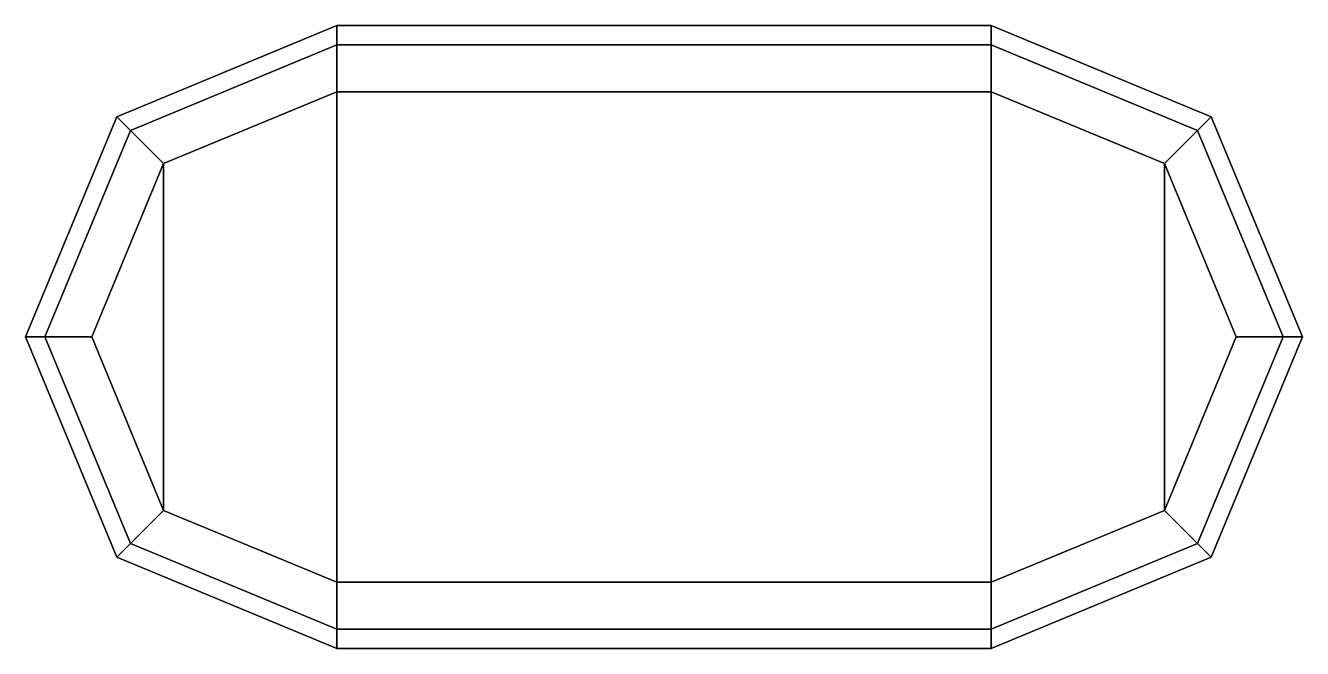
# Model space of a CAD drawing. Extents: x -1.64 to 1.64, y -6.5 to 0.69.
# Drawn here: x -1.64 to 1.64, y -6.5 to -4.9 of the extents above.
import ezdxf

# ---------------------------------------------------------------- set-up
doc = ezdxf.new("R2010")
doc.units = 0
doc.layers.add('BOAT', color=6, linetype='CONTINUOUS')

msp = doc.modelspace()

# ---------------------------------------------------------------- linework, layer by layer
at = {"layer": 'BOAT'}
for points in [[(-0.84, -4.9498, 4.1202), (-0.84, -4.9, 4), (-1.4057, -5.1343, 4), (-1.3705, -5.1695, 4.1202)], [(-0.84, -4.9, 4), (-0.84, -4.9498, 3.8798), (-1.3705, -5.1695, 3.8798), (-1.4057, -5.1343, 4)], [(-0.84, -4.9, 4), (-0.84, -4.9498, 4.1202), (0.84, -4.9498, 4.1202), (0.84, -4.9, 4)], [(-0.84, -4.9498, 3.8798), (-0.84, -4.9, 4), (0.84, -4.9, 4), (0.84, -4.9498, 3.8798)], [(1.3705, -5.1695, 4.1202), (1.4057, -5.1343, 4), (0.84, -4.9, 4), (0.84, -4.9498, 4.1202)], [(1.4057, -5.1343, 4), (1.3705, -5.1695, 3.8798), (0.84, -4.9498, 3.8798), (0.84, -4.9, 4)], [(-0.84, -4.9498, 3.8798), (-0.84, -5.07, 3.83), (-1.2855, -5.2545, 3.83), (-1.3705, -5.1695, 3.8798)], [(-0.84, -5.07, 4.17), (-0.84, -4.9498, 4.1202), (-1.3705, -5.1695, 4.1202), (-1.2855, -5.2545, 4.17)], [(-0.84, -5.07, 3.83), (-0.84, -4.9498, 3.8798), (0.84, -4.9498, 3.8798), (0.84, -5.07, 3.83)], [(-0.84, -4.9498, 4.1202), (-0.84, -5.07, 4.17), (0.84, -5.07, 4.17), (0.84, -4.9498, 4.1202)], [(1.3705, -5.1695, 3.8798), (1.2855, -5.2545, 3.83), (0.84, -5.07, 3.83), (0.84, -4.9498, 3.8798)], [(1.2855, -5.2545, 4.17), (1.3705, -5.1695, 4.1202), (0.84, -4.9498, 4.1202), (0.84, -5.07, 4.17)], [(-1.2855, -5.2545, 4.17), (-1.2855, -6.1455, 4.17), (-0.84, -6.33, 4.17), (-0.84, -5.07, 4.17)], [(-0.84, -5.07, 4.17), (-0.84, -6.33, 4.17), (0.84, -6.33, 4.17), (0.84, -5.07, 4.17)], [(0.84, -5.07, 4.17), (0.84, -6.33, 4.17), (1.2855, -6.1455, 4.17), (1.2855, -5.2545, 4.17)], [(-1.3705, -5.1695, 4.1202), (-1.4057, -5.1343, 4), (-1.64, -5.7, 4), (-1.5902, -5.7, 4.1202)], [(-1.4057, -5.1343, 4), (-1.3705, -5.1695, 3.8798), (-1.5902, -5.7, 3.8798), (-1.64, -5.7, 4)], [(1.5902, -5.7, 4.1202), (1.64, -5.7, 4), (1.4057, -5.1343, 4), (1.3705, -5.1695, 4.1202)], [(1.64, -5.7, 4), (1.5902, -5.7, 3.8798), (1.3705, -5.1695, 3.8798), (1.4057, -5.1343, 4)], [(-1.3705, -5.1695, 3.8798), (-1.2855, -5.2545, 3.83), (-1.47, -5.7, 3.83), (-1.5902, -5.7, 3.8798)], [(-1.2855, -5.2545, 4.17), (-1.3705, -5.1695, 4.1202), (-1.5902, -5.7, 4.1202), (-1.47, -5.7, 4.17)], [(1.5902, -5.7, 3.8798), (1.47, -5.7, 3.83), (1.2855, -5.2545, 3.83), (1.3705, -5.1695, 3.8798)], [(1.47, -5.7, 4.17), (1.5902, -5.7, 4.1202), (1.3705, -5.1695, 4.1202), (1.2855, -5.2545, 4.17)], [(-1.47, -5.7, 4.17), (-1.47, -5.7, 4.17), (-1.2855, -6.1455, 4.17), (-1.2855, -5.2545, 4.17)], [(1.2855, -5.2545, 4.17), (1.2855, -6.1455, 4.17), (1.47, -5.7, 4.17)], [(-1.5902, -5.7, 4.1202), (-1.64, -5.7, 4), (-1.4057, -6.2657, 4), (-1.3705, -6.2305, 4.1202)], [(-1.64, -5.7, 4), (-1.5902, -5.7, 3.8798), (-1.3705, -6.2305, 3.8798), (-1.4057, -6.2657, 4)], [(-1.5902, -5.7, 3.8798), (-1.47, -5.7, 3.83), (-1.2855, -6.1455, 3.83), (-1.3705, -6.2305, 3.8798)], [(-1.47, -5.7, 4.17), (-1.5902, -5.7, 4.1202), (-1.3705, -6.2305, 4.1202), (-1.2855, -6.1455, 4.17)], [(1.3705, -6.2305, 3.8798), (1.2855, -6.1455, 3.83), (1.47, -5.7, 3.83), (1.5902, -5.7, 3.8798)], [(1.2855, -6.1455, 4.17), (1.3705, -6.2305, 4.1202), (1.5902, -5.7, 4.1202), (1.47, -5.7, 4.17)], [(1.3705, -6.2305, 4.1202), (1.4057, -6.2657, 4), (1.64, -5.7, 4), (1.5902, -5.7, 4.1202)], [(1.4057, -6.2657, 4), (1.3705, -6.2305, 3.8798), (1.5902, -5.7, 3.8798), (1.64, -5.7, 4)], [(-1.3705, -6.2305, 3.8798), (-1.2855, -6.1455, 3.83), (-0.84, -6.33, 3.83), (-0.84, -6.4502, 3.8798)], [(-1.2855, -6.1455, 4.17), (-1.3705, -6.2305, 4.1202), (-0.84, -6.4502, 4.1202), (-0.84, -6.33, 4.17)], [(0.84, -6.4502, 3.8798), (0.84, -6.33, 3.83), (1.2855, -6.1455, 3.83), (1.3705, -6.2305, 3.8798)], [(0.84, -6.33, 4.17), (0.84, -6.4502, 4.1202), (1.3705, -6.2305, 4.1202), (1.2855, -6.1455, 4.17)], [(-1.3705, -6.2305, 4.1202), (-1.4057, -6.2657, 4), (-0.84, -6.5, 4), (-0.84, -6.4502, 4.1202)], [(-1.4057, -6.2657, 4), (-1.3705, -6.2305, 3.8798), (-0.84, -6.4502, 3.8798), (-0.84, -6.5, 4)], [(0.84, -6.4502, 4.1202), (0.84, -6.5, 4), (1.4057, -6.2657, 4), (1.3705, -6.2305, 4.1202)], [(0.84, -6.5, 4), (0.84, -6.4502, 3.8798), (1.3705, -6.2305, 3.8798), (1.4057, -6.2657, 4)], [(-0.84, -6.4502, 3.8798), (-0.84, -6.33, 3.83), (0.84, -6.33, 3.83), (0.84, -6.4502, 3.8798)], [(-0.84, -6.33, 4.17), (-0.84, -6.4502, 4.1202), (0.84, -6.4502, 4.1202), (0.84, -6.33, 4.17)], [(-0.84, -6.4502, 4.1202), (-0.84, -6.5, 4), (0.84, -6.5, 4), (0.84, -6.4502, 4.1202)], [(-0.84, -6.5, 4), (-0.84, -6.4502, 3.8798), (0.84, -6.4502, 3.8798), (0.84, -6.5, 4)]]:
    msp.add_3dface(points, dxfattribs=at)

doc.saveas('drawing.dxf')
